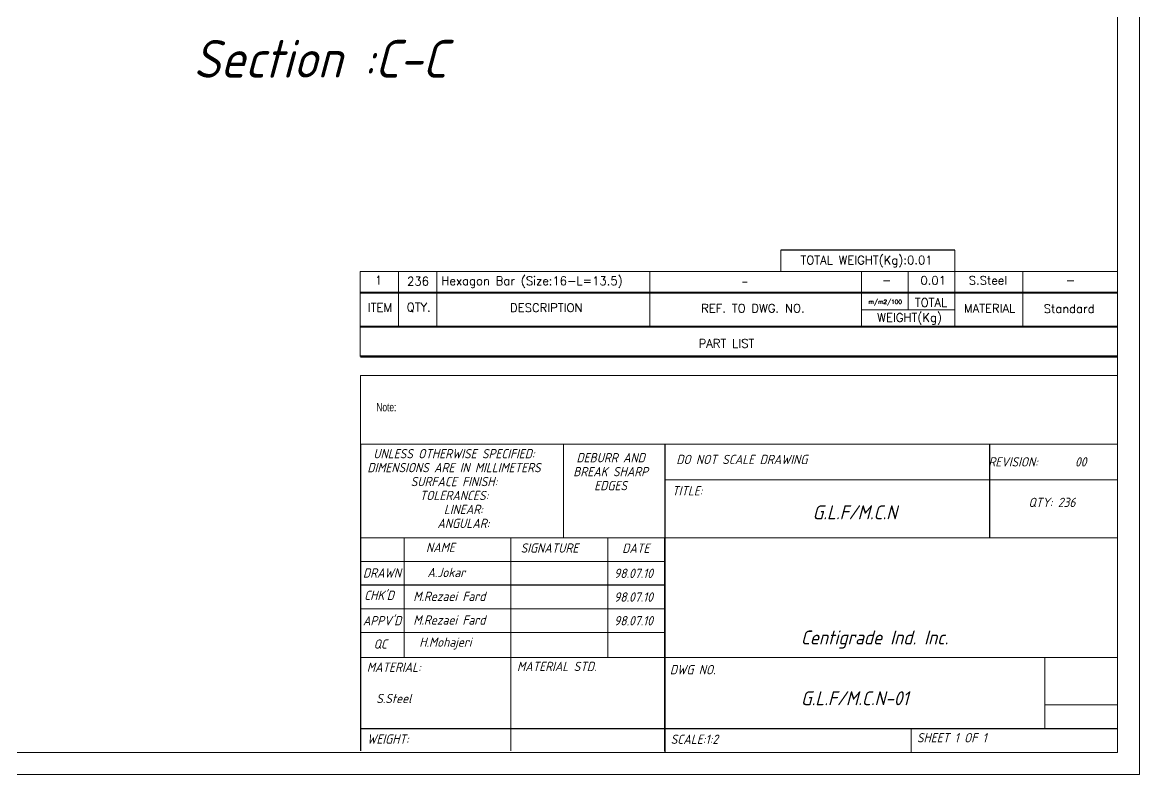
# Model space of a CAD drawing. Header units: millimetres. Extents: x 911 to 1769, y 571 to 864.
# Drawn here: x 941.78 to 971.38, y 591.86 to 611.78 of the extents above; entities that cross this region are included whole.
import ezdxf
from ezdxf.enums import TextEntityAlignment as Align

# ---------------------------------------------------------------- set-up
doc = ezdxf.new("R2010")
doc.units = ezdxf.units.MM
doc.linetypes.add('SLD-Solid', pattern=[0])
doc.layers.add('title', color=7, linetype='Continuous', lineweight=15)
doc.styles.add('GENISO', font='geniso.shx', dxfattribs={"oblique": 15})
doc.styles.add('SLDTEXTSTYLE0', font='TXT', dxfattribs={"width": 0.75})
doc.styles.add('TITLE', font='romans.shx', dxfattribs={"height": 2.5})

msp = doc.modelspace()

# ---------------------------------------------------------------- linework, layer by layer
msp.add_line((966.4823127, 605.7436588), (961.8723895, 605.7436588))
at = {"color": 7, "linetype": 'SLD-Solid', "lineweight": 15}
for p, q in [((950.7388396, 602.4269115), (970.7904469, 602.4269115)), ((950.7388396, 602.4269115), (950.7388396, 600.6038091)), ((950.7388396, 600.6038091), (970.7904469, 600.6038091)), ((956.1134973, 600.6038091), (956.1134973, 598.1305806)), ((970.7904469, 599.6625057), (958.8008261, 599.6625057)), ((970.7904469, 598.1305806), (950.7388396, 598.1305806)), ((951.890552, 598.1305806), (951.890552, 594.9559889)), ((954.7242003, 598.1305806), (954.7242003, 592.4827605)), ((957.2945821, 598.1305806), (957.2945821, 594.9559889)), ((958.8008261, 597.5030451), (950.7388396, 597.5030451)), ((958.8008261, 596.2479739), (950.7388396, 596.2479739)), ((958.8008261, 595.6204383), (950.7388396, 595.6204383)), ((952.2744561, 594.9559889), (950.7388396, 594.9559889)), ((952.2744561, 594.9559889), (970.7904469, 594.9559889)), ((968.8709263, 593.0733822), (968.8709263, 594.9559889)), ((970.7904469, 593.7009178), (968.8709263, 593.7009178)), ((965.327196, 592.4458466), (965.327196, 593.0733822))]:
    msp.add_line(p, q, dxfattribs=at)
at = {"color": 7}
for p, q in [((950.7388396, 600.6038091), (950.7388396, 592.4827605)), ((958.8008261, 600.6038091), (958.8008261, 592.4458466)), ((967.4076649, 598.1305806), (967.4076649, 600.6038091)), ((958.8008261, 592.4827605), (958.8008261, 598.1305806)), ((958.8008261, 596.8755095), (950.7388396, 596.8755095)), ((950.7388396, 593.0733822), (970.7904469, 593.0733822))]:
    msp.add_line(p, q, dxfattribs=at)
at = {"color": 7, "linetype": 'SLD-Solid', "lineweight": 15}
for points in [[(911.1376536, 633.9370222), (971.3810686, 633.9370222), (971.3810686, 591.8552249), (911.1376536, 591.8552249)], [(911.7282753, 633.3464005), (970.7904469, 633.3464005), (970.7904469, 592.4458466), (911.7282753, 592.4458466)]]:
    msp.add_lwpolyline(points, close=True, dxfattribs=at)
at = {"layer": 'title', "color": 7}
for p, q in [((961.8723895, 605.1811654), (961.8723895, 605.7436588)), ((966.4823127, 605.7436588), (966.4823127, 605.1811654)), ((965.2448274, 605.1811654), (965.2448274, 604.1686775)), ((965.2448274, 604.6186721), (965.2448274, 604.1686775)), ((964.007342, 604.1686775), (966.4823127, 604.1686775))]:
    msp.add_line(p, q, dxfattribs=at)
at = {"layer": 'title', "color": 0}
for p, q in [((970.7904469, 605.1811654), (950.7324995, 605.1811654)), ((950.7324995, 602.9311921), (950.7324995, 605.1811654)), ((951.7449875, 605.1811654), (951.7449875, 603.7186828)), ((952.7574755, 605.1811654), (952.7574755, 603.7186828)), ((958.4028194, 605.1811654), (958.4028194, 603.7186828)), ((964.007342, 605.1811654), (964.007342, 603.7186828)), ((966.4823127, 605.3397563), (966.4823127, 605.1811654)), ((966.4823127, 605.1811654), (966.4823127, 603.7186828)), ((968.2822913, 605.1811654), (968.2822913, 603.7186828))]:
    msp.add_line(p, q, dxfattribs=at)
at = {"layer": 'title', "color": 0, "const_width": 0.0562493}
for points in [[(970.7904469, 604.6186721), (950.7324995, 604.6186721)], [(970.7904469, 603.7186828), (950.7324995, 603.7186828)], [(970.7904469, 602.9311921), (950.7324995, 602.9311921)]]:
    msp.add_lwpolyline(points, dxfattribs=at)

# ---------------------------------------------------------------- texts
at = {"color": 7, "attachment_point": 5, "style": 'GENISO'}
for s, insert, char_height in [('Section :C-C', (949.6621335, 610.8144155), 1), ('UNLESS OTHERWISE SPECIFIED:', (953.2135607, 600.355915), 0.246092382), ('DEBURR AND', (957.3644454, 600.2491042), 0.24609238), ('DIMENSIONS ARE IN MILLIMETERS', (953.2135607, 599.9867764), 0.246092382), ('DO NOT SCALE DRAWING', (960.8406327, 600.2026283), 0.246092382), ('REVISION:       00', (968.6723552, 600.1393649), 0.246092382), ('BREAK SHARP', (957.3644454, 599.8799657), 0.246092382), ('SURFACE FINISH:', (953.2135607, 599.6176378), 0.246092382), ('EDGES', (957.3644454, 599.5108271), 0.24609238), ('TITLE:', (959.3955686, 599.3725018), 0.24609238), ('TOLERANCES:', (953.2135607, 599.2484993), 0.246092382), ('\\pi-0.73828,l0.98437,t0.98437;QTY:^I236', (968.9339711, 599.0661434), 0.246092382), ('LINEAR:', (953.4627292, 598.8793607), 0.24609238), ('G.L.F/M.C.N', (963.8326562, 598.8026964), 0.369138573), ('ANGULAR:', (953.4627292, 598.5102221), 0.24609238), ('NAME', (952.853596, 597.8724026), 0.24609238), ('SIGNATURE', (955.7441689, 597.8572052), 0.24609238), ('DATE', (958.0318719, 597.8513025), 0.24609238), ('DRAWN', (951.3058401, 597.1975514), 0.24609238), ('A.Jokar', (953.0094591, 597.2100743), 0.24609238), ('98.07.10', (957.970903, 597.1869901), 0.24609238), ("CHK'D", (951.2288424, 596.6034922), 0.24609238), ('M.Rezaei Fard', (953.0913963, 596.5779084), 0.246092382), ('98.07.10', (957.970903, 596.5594546), 0.24609238), ("APPV'D", (951.3089489, 595.931773), 0.24609238), ('M.Rezaei Fard', (953.0913963, 595.9503728), 0.246092382), ('98.07.10', (957.970903, 595.931919), 0.24609238), ('Centigrade Ind. Inc.', (964.3572926, 595.4327265), 0.369138573), ('QC', (951.2611145, 595.3150824), 0.24609238), ('H.Mohajeri', (952.9867747, 595.3276612), 0.24609238), ('MATERIAL:', (951.6201548, 594.6997175), 0.24609238), ('MATERIAL STD.', (955.9356601, 594.7209635), 0.246092382), ('DWG NO.', (959.5389452, 594.6355742), 0.24609238), ('S.Steel', (951.6201548, 593.8718903), 0.24609238), ('G.L.F/M.C.N-01', (963.8326562, 593.8781837), 0.369138573), ('WEIGHT:', (951.4634113, 592.7976014), 0.24609238), ('SCALE:1:2', (959.5835971, 592.7924097), 0.24609238), ('SHEET 1 OF 1', (966.4039707, 592.8327719), 0.246092382)]:
    msp.add_mtext(s, dxfattribs=dict(at, insert=insert, char_height=char_height))
at = {"color": 7, "linetype": 'Continuous', "lineweight": 15, "insert": (951.1570412, 601.6988659), "char_height": 0.22148314, "attachment_point": 1, "style": 'SLDTEXTSTYLE0'}
msp.add_mtext('Note:', dxfattribs=at)
at = {"layer": 'title', "color": 7, "style": 'TITLE'}
for s, height, p in [('TOTAL WEIGHT(Kg):0.01', 0.224997331, (964.1431798, 605.4663824)), ('m/m2/100', 0.11249867, (964.6410602, 604.3698522)), ('TOTAL', 0.22499733, (965.852175, 604.3584927))]:
    msp.add_text(s, height=height, dxfattribs=at).set_placement(p, align=Align.MIDDLE)
at = {"layer": 'title', "style": 'TITLE'}
msp.add_text('1', height=0.2249973, dxfattribs=at).set_placement((951.1177804, 604.8402903))
msp.add_text('236', height=0.22499733, dxfattribs=at).set_placement((952.2612554, 604.9240903), align=Align.MIDDLE)
at = {"layer": 'title', "color": 7, "style": 'TITLE'}
for s, height, p in [('Hexagon Bar (Size:16-L=13.5)', 0.224997331, (952.881696, 604.8212568)), ('-', 0.1619981, (960.8292549, 604.8321023))]:
    msp.add_text(s, height=height, dxfattribs=at).set_placement(p)
at = {"layer": 'title', "color": 0, "style": 'TITLE'}
for s, height, p in [('-', 0.2249973, (964.6779153, 604.9460184)), ('0.01', 0.22499733, (965.9116554, 604.9460184)), ('S.Steel', 0.22499733, (967.3626452, 604.9460184)), ('-', 0.2249973, (969.5475905, 604.9460184)), ('ITEM', 0.22499733, (951.2530865, 604.2256914)), ('QTY.', 0.22499733, (952.2805591, 604.2256914)), ('DESCRIPTION', 0.224997331, (955.6603653, 604.2220638)), ('REF. TO DWG. NO.', 0.224997331, (961.1333079, 604.2077364)), ('MATERIAL', 0.22499733, (967.4053947, 604.2077364)), ('Standard', 0.22499733, (969.5126137, 604.1957519)), ('WEIGHT(Kg)', 0.22499733, (965.286844, 603.946432)), ('PART LIST', 0.22499733, (960.4335878, 603.2746512))]:
    msp.add_text(s, height=height, dxfattribs=at).set_placement(p, align=Align.MIDDLE)

doc.saveas('drawing.dxf')
